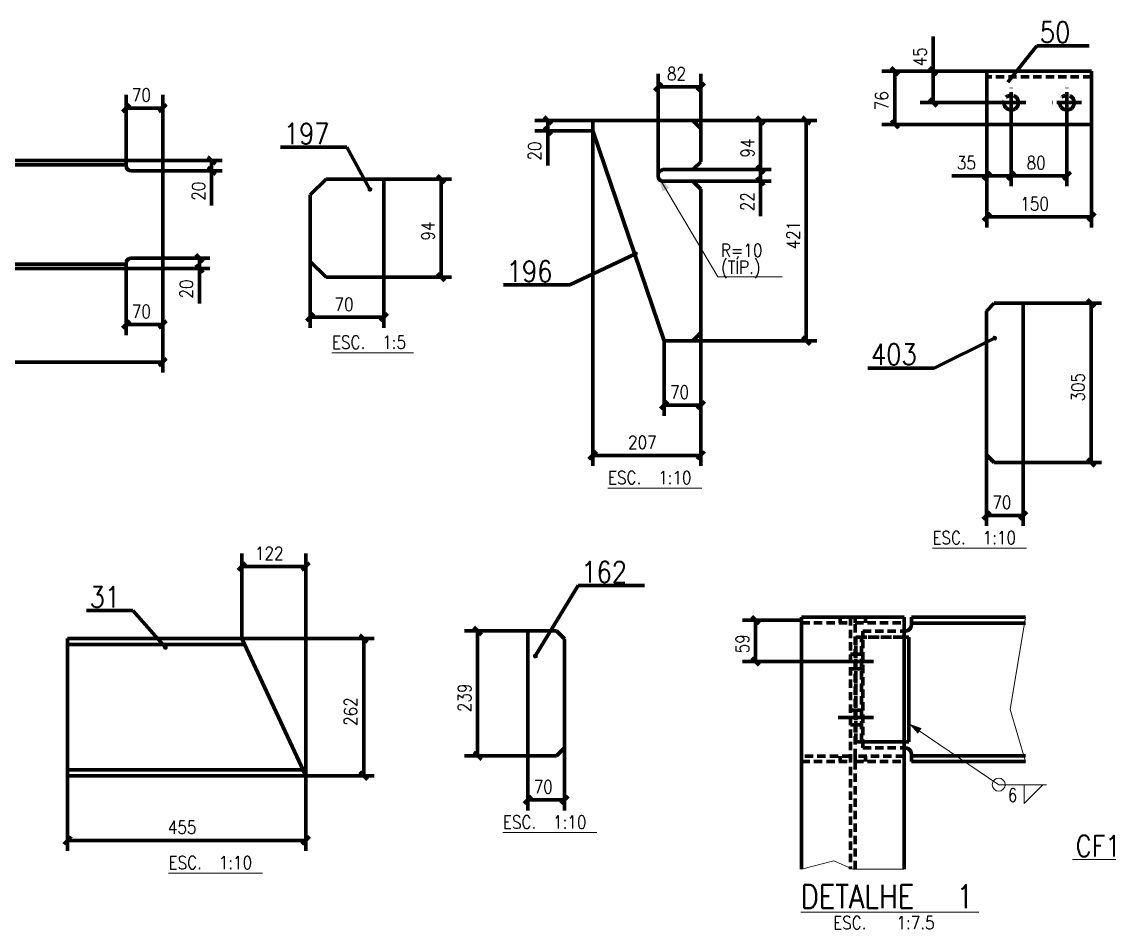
# Model space of a CAD drawing. Header units: millimetres. Extents: x 0 to 16820, y 0 to 11880.
# Drawn here: x 4192 to 8350, y 3588 to 7058 of the extents above; entities that cross this region are included whole.
import ezdxf

# ---------------------------------------------------------------- set-up
doc = ezdxf.new("R2010")
doc.units = ezdxf.units.MM
for name, pattern in [('CENTER2', [7.14375, 4.7625, -0.79375, 0.79375, -0.79375]), ('DASHED2', [2.38125, 1.5875, -0.79375]), ('XKITLINE00', [0])]:
    doc.linetypes.add(name, pattern=pattern)
for name, color, linetype, lineweight in [('COTA', 7, 'Continuous', 0), ('CT3', 4, 'Continuous', 0), ('FUROS', 7, 'Continuous', 0), ('Graphic object', 3, 'Continuous', 0), ('ITEM-1', 7, 'Continuous', 0), ('LC1', 7, 'Continuous', 0), ('Other object type', 7, 'Continuous', 0), ('Part mark', 6, 'Continuous', 0), ('Text', 7, 'Continuous', 0), ('TR2', 7, 'Continuous', 0), ('Weld', 1, 'Continuous', 0)]:
    doc.layers.add(name, color=color, linetype=linetype, lineweight=lineweight)
doc.styles.add('ROMANS', font='romans__.ttf')

# ---------------------------------------------------------------- blocks, each defined once
blk = doc.blocks.new('*A288')
at = {"layer": 'CT3', "color": 4, "linetype": 'Continuous', "lineweight": 100}
for p, q in [((358.66, 239.04), (378.26, 239.04)), ((358.66, 190.9), (358.66, 239.04)), ((378.26, 190.9), (378.26, 239.04))]:
    blk.add_line(p, q, dxfattribs=at)
at = {"layer": 'TR2', "linetype": 'DASHED2', "lineweight": 100}
for p, q in [((368.02, 239.04), (368.02, 190.9)), ((368.9, 190.9), (368.9, 239.04))]:
    blk.add_line(p, q, dxfattribs=at)
blk = doc.blocks.new('*A289')
at = {"layer": 'CT3', "color": 4, "linetype": 'Continuous', "lineweight": 100}
for p, q in [((379.7, 237.7), (379.59, 237.19)), ((379.7, 237.7), (379.7, 239.04)), ((379.7, 239.04), (401.46, 239.04)), ((379.7, 237.92), (401.46, 237.92)), ((378.26, 236.37), (378.36, 236.37)), ((378.87, 236.47), (378.36, 236.37)), ((378.26, 214.1), (378.36, 214.1)), ((378.36, 214.1), (378.87, 214)), ((379.59, 213.28), (379.7, 212.77)), ((379.7, 212.56), (379.7, 212.77)), ((379.7, 211.44), (379.7, 212.56)), ((401.46, 212.56), (379.7, 212.56)), ((379.7, 211.44), (401.46, 211.44))]:
    blk.add_line(p, q, dxfattribs=at)
for centre, start, end in [((378.36, 237.7), 292.5, 337.5), ((378.36, 212.77), 22.5, 67.5)]:
    blk.add_arc(centre, 1.33, start, end, dxfattribs=at)
at = {"layer": 'TR2', "linetype": 'DASHED2', "lineweight": 100}
for p, q in [((379.59, 237.19), (379.7, 237.7)), ((370.36, 214.1), (370.36, 236.37)), ((370.36, 236.37), (378.26, 236.37)), ((378.36, 236.37), (378.87, 236.47)), ((370.36, 214.1), (378.26, 214.1)), ((378.87, 214), (378.36, 214.1)), ((379.7, 212.77), (379.59, 213.28))]:
    blk.add_line(p, q, dxfattribs=at)
for centre, start, end in [((378.36, 237.7), 292.5, 337.5), ((378.36, 212.77), 22.5, 67.5)]:
    blk.add_arc(centre, 1.33, start, end, dxfattribs=at)
blk = doc.blocks.new('*A290')
at = {"layer": 'LC1', "color": 7, "linetype": 'CENTER2', "lineweight": 100}
for p, q in [((368.02, 231.97), (368.9, 231.97)), ((369.03, 231.97), (370.1, 231.97)), ((365.67, 230.57), (372.44, 230.57)), ((368.02, 229.17), (368.9, 229.17)), ((369.03, 229.17), (370.1, 229.17)), ((368.02, 221.3), (368.9, 221.3)), ((369.03, 221.3), (370.1, 221.3)), ((365.67, 219.9), (372.44, 219.9)), ((368.02, 218.5), (368.9, 218.5)), ((369.03, 218.5), (370.1, 218.5))]:
    blk.add_line(p, q, dxfattribs=at)
blk = doc.blocks.new('*A291')
at = {"layer": 'LC1', "color": 7, "linetype": 'CENTER2', "lineweight": 100}
for p, q in [((368.9, 231.97), (368.02, 231.97)), ((370.1, 231.97), (369.03, 231.97)), ((372.44, 230.57), (365.67, 230.57)), ((368.9, 229.17), (368.02, 229.17)), ((370.1, 229.17), (369.03, 229.17)), ((368.9, 221.3), (368.02, 221.3)), ((370.1, 221.3), (369.03, 221.3)), ((372.44, 219.9), (365.67, 219.9)), ((368.9, 218.5), (368.02, 218.5)), ((370.1, 218.5), (369.03, 218.5))]:
    blk.add_line(p, q, dxfattribs=at)
blk = doc.blocks.new('*A292')
at = {"layer": 'TR2', "linetype": 'DASHED2', "lineweight": 100}
for p, q in [((369.03, 215.24), (369.03, 235.24)), ((369.03, 235.24), (379.19, 235.24)), ((370.1, 215.24), (370.1, 235.24)), ((379.19, 235.24), (379.19, 215.24)), ((379.19, 215.24), (369.03, 215.24))]:
    blk.add_line(p, q, dxfattribs=at)
blk = doc.blocks.new('*A293')
at = {"layer": 'CT3', "color": 4, "linetype": 'Continuous', "lineweight": 100}
for p, q in [((379.19, 235.24), (378.26, 235.24)), ((379.19, 215.24), (379.19, 235.24)), ((378.26, 215.24), (379.19, 215.24))]:
    blk.add_line(p, q, dxfattribs=at)
at = {"layer": 'TR2', "linetype": 'DASHED2', "lineweight": 100}
for p, q in [((378.26, 235.24), (369.03, 235.24)), ((369.03, 235.24), (369.03, 215.24)), ((370.1, 215.24), (370.1, 235.24)), ((369.03, 215.24), (378.26, 215.24))]:
    blk.add_line(p, q, dxfattribs=at)
blk = doc.blocks.new('*A294')
at = {"layer": 'TR2', "linetype": 'DASHED2', "lineweight": 100}
for p, q in [((378.26, 239.04), (368.9, 239.04)), ((368.9, 239.04), (368.9, 237.97)), ((368.9, 237.97), (378.26, 237.97)), ((370.9, 237.97), (370.9, 239.04)), ((378.26, 237.97), (378.26, 239.04))]:
    blk.add_line(p, q, dxfattribs=at)
blk = doc.blocks.new('*A295')
at = {"layer": 'TR2', "linetype": 'DASHED2', "lineweight": 100}
for p, q in [((368.02, 212.5), (358.66, 212.5)), ((358.66, 212.5), (358.66, 211.44)), ((366.02, 211.44), (366.02, 212.5)), ((368.02, 211.44), (368.02, 212.5)), ((358.66, 211.44), (368.02, 211.44))]:
    blk.add_line(p, q, dxfattribs=at)
blk = doc.blocks.new('*A296')
at = {"layer": 'TR2', "linetype": 'DASHED2', "lineweight": 100}
for p, q in [((378.26, 212.5), (368.9, 212.5)), ((368.9, 212.5), (368.9, 211.44)), ((370.9, 211.44), (370.9, 212.5)), ((378.26, 211.44), (378.26, 212.5)), ((368.9, 211.44), (378.26, 211.44))]:
    blk.add_line(p, q, dxfattribs=at)
blk = doc.blocks.new('*A297')
at = {"layer": 'TR2', "linetype": 'DASHED2', "lineweight": 100}
for p, q in [((368.02, 239.04), (358.66, 239.04)), ((358.66, 239.04), (358.66, 237.97)), ((358.66, 237.97), (368.02, 237.97)), ((366.02, 237.97), (366.02, 239.04)), ((368.02, 237.97), (368.02, 239.04))]:
    blk.add_line(p, q, dxfattribs=at)
blk = doc.blocks.new('*A475')
at = {"layer": 'CT3', "color": 4, "linetype": 'Continuous', "lineweight": 100}
for p, q in [((218.35, 234.96), (251.67, 234.96)), ((218.35, 234.96), (218.35, 208.76)), ((251.67, 234.96), (263.89, 208.76)), ((218.35, 233.84), (252.19, 233.84)), ((218.35, 209.88), (263.36, 209.88)), ((263.89, 208.76), (218.35, 208.76))]:
    blk.add_line(p, q, dxfattribs=at)
blk = doc.blocks.new('*A476')
at = {"layer": 'CT3', "color": 4, "linetype": 'Continuous', "lineweight": 100}
for p, q in [((395.51, 299.09), (394.01, 297.59)), ((394.01, 297.59), (394.01, 270.12)), ((401.03, 299.09), (395.51, 299.09)), ((401.03, 299.09), (401.03, 268.62)), ((394.01, 270.12), (395.51, 268.62)), ((395.51, 268.62), (401.03, 268.62))]:
    blk.add_line(p, q, dxfattribs=at)
blk = doc.blocks.new('*A477')
at = {"layer": 'CT3', "color": 4, "linetype": 'Continuous', "lineweight": 100}
for p, q in [((414.07, 343.43), (394.07, 343.43)), ((394.07, 343.43), (394.07, 333.27)), ((414.07, 343.43), (414.07, 333.27)), ((414.07, 333.27), (394.07, 333.27))]:
    blk.add_line(p, q, dxfattribs=at)
at = {"layer": 'TR2', "linetype": 'DASHED2', "lineweight": 100}
blk.add_line((414.07, 342.36), (394.07, 342.36), dxfattribs=at)
blk = doc.blocks.new('*A478')
at = {"layer": 'FUROS', "color": 3, "linetype": 'CENTER2', "lineweight": 100}
for centre in [(398.74, 337.43), (409.4, 337.43)]:
    blk.add_circle(centre, 1.4, dxfattribs=at)
at = {"layer": 'LC1', "color": 7, "linetype": 'CENTER2', "lineweight": 100}
for p, q in [((398.74, 334.63), (398.74, 340.23)), ((409.4, 334.63), (409.4, 340.23)), ((401.54, 337.43), (395.94, 337.43)), ((412.2, 337.43), (406.6, 337.43))]:
    blk.add_line(p, q, dxfattribs=at)
blk = doc.blocks.new('*A479')
at = {"layer": 'CT3', "color": 4, "linetype": 'Continuous', "lineweight": 100}
for p, q in [((337.92, 334), (318.75, 334)), ((318.75, 334), (318.75, 332.05)), ((339.42, 332.5), (337.92, 334)), ((332.4, 291.91), (318.75, 332.05)), ((339.42, 332.5), (339.42, 326.12)), ((331.87, 324.54), (332.25, 324.61)), ((337.92, 324.61), (332.25, 324.61)), ((339.42, 326.12), (337.92, 324.61)), ((331.25, 323.61), (331.33, 324)), ((331.25, 323.61), (331.25, 323.38)), ((331.33, 323), (331.25, 323.38)), ((332.25, 322.38), (331.87, 322.46)), ((337.88, 322.38), (332.25, 322.38)), ((339.42, 320.88), (337.88, 322.38)), ((339.42, 293.41), (339.42, 320.88)), ((339.42, 293.41), (337.92, 291.91)), ((337.92, 291.91), (332.4, 291.91))]:
    blk.add_line(p, q, dxfattribs=at)
for centre, start, end in [((332.25, 323.61), 112.5, 157.5), ((332.25, 323.38), 202.5, 247.5)]:
    blk.add_arc(centre, 1, start, end, dxfattribs=at)
at = {"layer": 'TR2', "linetype": 'DASHED2', "lineweight": 100}
for p, q in [((332.25, 324.61), (331.87, 324.54)), ((331.33, 324), (331.25, 323.61)), ((331.25, 323.38), (331.33, 323)), ((331.87, 322.46), (332.25, 322.38))]:
    blk.add_line(p, q, dxfattribs=at)
for centre, start, end in [((332.25, 323.61), 112.5, 157.5), ((332.25, 323.38), 202.5, 247.5)]:
    blk.add_arc(centre, 1, start, end, dxfattribs=at)
blk = doc.blocks.new('*A480')
at = {"layer": 'CT3', "color": 4, "linetype": 'Continuous', "lineweight": 100}
for p, q in [((267.78, 322.82), (264.78, 319.82)), ((278.82, 322.82), (267.78, 322.82)), ((278.82, 322.82), (278.82, 304.05)), ((264.78, 319.82), (264.78, 307.05)), ((264.78, 307.05), (267.78, 304.05)), ((267.78, 304.05), (278.82, 304.05))]:
    blk.add_line(p, q, dxfattribs=at)
blk = doc.blocks.new('*A481')
at = {"layer": 'CT3', "color": 4, "linetype": 'Continuous', "lineweight": 100}
for p, q in [((169.53, 325.39), (169.53, 326.39)), ((199.46, 326.39), (169.53, 326.39)), ((229.56, 326.39), (199.56, 326.39)), ((229.56, 325.39), (229.56, 326.39)), ((162.53, 324.39), (168.53, 324.39)), ((162.53, 307.69), (162.53, 324.39)), ((168.92, 324.46), (168.53, 324.39)), ((169.53, 325.39), (169.46, 325)), ((199.46, 325.55), (169.53, 325.55)), ((229.56, 325.55), (199.56, 325.55)), ((229.63, 325), (229.56, 325.39)), ((230.56, 324.39), (230.17, 324.46)), ((236.56, 324.39), (230.56, 324.39)), ((236.56, 307.69), (236.56, 324.39)), ((162.53, 307.69), (168.53, 307.69)), ((168.53, 307.69), (168.92, 307.61)), ((230.17, 307.61), (230.56, 307.69)), ((236.56, 307.69), (230.56, 307.69)), ((169.46, 307.07), (169.53, 306.69)), ((169.53, 305.69), (169.53, 306.69)), ((199.46, 306.53), (169.53, 306.53)), ((199.46, 305.69), (169.53, 305.69)), ((229.56, 306.53), (199.56, 306.53)), ((229.56, 305.69), (199.56, 305.69)), ((229.56, 306.69), (229.63, 307.07)), ((229.56, 305.69), (229.56, 306.69))]:
    blk.add_line(p, q, dxfattribs=at)
for centre, start, end in [((168.53, 325.39), 292.5, 337.5), ((230.56, 325.39), 202.5, 247.5), ((168.53, 306.69), 22.5, 67.5), ((230.56, 306.69), 112.5, 157.5)]:
    blk.add_arc(centre, 1, start, end, dxfattribs=at)
at = {"layer": 'TR2', "linetype": 'DASHED2', "lineweight": 100}
for p, q in [((168.53, 324.39), (168.92, 324.46)), ((169.46, 325), (169.53, 325.39)), ((229.56, 325.39), (229.63, 325)), ((230.17, 324.46), (230.56, 324.39)), ((168.92, 307.61), (168.53, 307.69)), ((230.56, 307.69), (230.17, 307.61)), ((169.53, 306.69), (169.46, 307.07)), ((229.63, 307.07), (229.56, 306.69))]:
    blk.add_line(p, q, dxfattribs=at)
for centre, start, end in [((168.53, 325.39), 292.5, 337.5), ((230.56, 325.39), 202.5, 247.5), ((168.53, 306.69), 22.5, 67.5), ((230.56, 306.69), 112.5, 157.5)]:
    blk.add_arc(centre, 1, start, end, dxfattribs=at)
blk = doc.blocks.new('*A484')
at = {"layer": 'CT3', "color": 4, "linetype": 'Continuous', "lineweight": 100}
for p, q in [((311.86, 236.42), (306.34, 236.42)), ((306.34, 236.42), (306.34, 212.56)), ((313.36, 234.92), (311.86, 236.42)), ((313.36, 214.06), (313.36, 234.92)), ((306.34, 212.56), (311.86, 212.56)), ((311.86, 212.56), (313.36, 214.06))]:
    blk.add_line(p, q, dxfattribs=at)
blk = doc.blocks.new('*A552')
at = {"layer": 'Graphic object', "color": 2, "linetype": 'XKITLINE00', "lineweight": 0}
for p, q in [((358.66, 190.9), (364.87, 192.49)), ((364.87, 192.49), (368.45, 190.9)), ((368.45, 190.9), (378.25, 190.9))]:
    blk.add_line(p, q, dxfattribs=at)
blk = doc.blocks.new('*A553')
at = {"layer": 'Graphic object', "color": 2, "linetype": 'XKITLINE00', "lineweight": 0}
for p, q in [((398.53, 221.41), (401.46, 239.03)), ((401.46, 211.44), (398.53, 221.41))]:
    blk.add_line(p, q, dxfattribs=at)
blk = doc.blocks.new('*A722')
at = {"layer": 'COTA', "color": 7, "linetype": 'Continuous', "lineweight": 100}
for p, q in [((349.17, 239.21), (350.58, 237.8)), ((358.66, 238.5), (347.37, 238.5)), ((349.87, 230.57), (349.87, 238.5)), ((349.17, 231.28), (350.58, 229.86)), ((365.67, 230.57), (347.37, 230.57))]:
    blk.add_line(p, q, dxfattribs=at)
at = {"layer": 'COTA', "color": 3}
for p in [(349.87, 238.5), (349.87, 230.57)]:
    blk.add_point(p, dxfattribs=at)
at = {"layer": 'COTA', "color": 3, "style": 'ROMANS', "width": 0.85}
blk.add_text('59', height=2.5, rotation=90.0002, dxfattribs=at).set_placement((348.62, 232.15))
blk = doc.blocks.new('*A723')
at = {"layer": 'Weld'}
blk.add_hatch(color=7, dxfattribs=at).paths.add_polyline_path([(379.19, 218.7), (381.61, 217.82), (380.9, 216.78)], flags=17)
at = {"layer": 'Weld', "color": 7, "linetype": 'XKITLINE00', "lineweight": 0}
for p, q in [((379.19, 218.7), (396.35, 207.04)), ((396.35, 207.04), (405.49, 207.04))]:
    blk.add_line(p, q, dxfattribs=at)
at = {"layer": 'Weld', "color": 3, "linetype": 'XKITLINE00', "lineweight": 0}
for p, q in [((401.2, 207.04), (404.78, 207.04)), ((404.78, 207.04), (401.2, 203.47)), ((401.2, 203.47), (401.2, 207.04))]:
    blk.add_line(p, q, dxfattribs=at)
for start, end in [(90, 270), (270, 90)]:
    blk.add_arc((396.35, 207.04), 1.25, start, end, dxfattribs=at)
at = {"layer": 'Weld', "color": 3, "style": 'ROMANS', "width": 0.85}
blk.add_text('6', height=2.5, dxfattribs=at).set_placement((398.1, 203.79))
blk = doc.blocks.new('*A724')
at = {"layer": 'Other object type', "color": 1, "linetype": 'XKITLINE00', "lineweight": 0}
blk.add_line((358.54, 182.65), (392.57, 182.65), dxfattribs=at)
at = {"layer": 'Other object type', "color": 1, "style": 'ROMANS', "width": 0.85}
for s, p in [('DETALHE', (358.54, 183.4)), ('1', (388.28, 183.4))]:
    blk.add_text(s, height=4.5, dxfattribs=at).set_placement(p)
at = {"layer": 'Other object type', "color": 3, "style": 'ROMANS', "width": 0.85}
for s, p in [('ESC. ', (364.71, 179.4)), ('1:7.5', (376.81, 179.4))]:
    blk.add_text(s, height=2.5, dxfattribs=at).set_placement(p)
blk = doc.blocks.new('*A767')
at = {"layer": 'COTA', "color": 7, "linetype": 'Continuous', "lineweight": 100}
for p, q in [((251.67, 234.96), (276.98, 234.96)), ((274.27, 235.67), (275.69, 234.26)), ((274.98, 208.76), (274.98, 234.96)), ((263.89, 208.76), (276.98, 208.76)), ((274.27, 209.47), (275.69, 208.06))]:
    blk.add_line(p, q, dxfattribs=at)
at = {"layer": 'COTA', "color": 3}
for p in [(274.98, 234.96), (274.98, 208.76)]:
    blk.add_point(p, dxfattribs=at)
at = {"layer": 'COTA', "color": 3, "style": 'ROMANS', "width": 0.85}
blk.add_text('262', height=2.5, rotation=90.0002, dxfattribs=at).set_placement((273.73, 218.28))
blk = doc.blocks.new('*A768')
at = {"layer": 'COTA', "color": 7, "linetype": 'Continuous', "lineweight": 100}
for p, q in [((252.38, 249.47), (250.96, 248.06)), ((251.67, 234.96), (251.67, 251.26)), ((264.59, 249.47), (263.18, 248.06)), ((263.89, 208.76), (263.89, 251.26)), ((251.67, 248.76), (263.89, 248.76))]:
    blk.add_line(p, q, dxfattribs=at)
at = {"layer": 'COTA', "color": 3}
for p in [(251.67, 248.76), (263.89, 248.76)]:
    blk.add_point(p, dxfattribs=at)
at = {"layer": 'COTA', "color": 3, "style": 'ROMANS', "width": 0.85}
blk.add_text('122', height=2.5, dxfattribs=at).set_placement((254.2, 250.01))
blk = doc.blocks.new('*A769')
at = {"layer": 'COTA', "color": 7, "linetype": 'Continuous', "lineweight": 100}
for p, q in [((218.35, 208.76), (218.35, 194.39)), ((263.89, 208.76), (263.89, 194.39)), ((219.06, 197.1), (217.65, 195.69)), ((218.35, 196.39), (263.89, 196.39)), ((264.59, 197.1), (263.18, 195.69))]:
    blk.add_line(p, q, dxfattribs=at)
at = {"layer": 'COTA', "color": 3}
for p in [(218.35, 196.39), (263.89, 196.39)]:
    blk.add_point(p, dxfattribs=at)
at = {"layer": 'COTA', "color": 3, "style": 'ROMANS', "width": 0.85}
blk.add_text('455', height=2.5, dxfattribs=at).set_placement((237.54, 197.64))
blk = doc.blocks.new('*A770')
at = {"layer": 'Part mark'}
blk.add_hatch(color=7, dxfattribs=at).paths.add_polyline_path([(237.46, 233.59), (237.46, 233.56), (237.47, 233.53), (237.48, 233.5), (237.48, 233.48), (237.49, 233.45), (237.49, 233.42), (237.5, 233.4), (237.5, 233.37), (237.5, 233.34), (237.5, 233.32), (237.51, 233.29), (237.51, 233.27), (237.51, 233.25), (237.5, 233.23), (237.5, 233.2), (237.5, 233.18), (237.5, 233.16), (237.49, 233.14), (237.49, 233.12), (237.48, 233.1), (237.48, 233.08), (237.47, 233.07), (237.46, 233.05), (237.46, 233.03), (237.45, 233.02), (237.44, 233), (237.43, 232.99), (237.42, 232.97), (237.41, 232.96), (237.4, 232.95), (237.38, 232.94), (237.37, 232.92), (237.36, 232.91), (237.34, 232.9), (237.33, 232.9), (237.31, 232.89), (237.3, 232.88), (237.28, 232.87), (237.26, 232.87), (237.24, 232.86), (237.23, 232.86), (237.21, 232.86), (237.19, 232.85), (237.17, 232.85), (237.15, 232.85), (237.13, 232.85), (237.1, 232.85), (237.08, 232.85), (237.06, 232.85), (237.04, 232.85), (237.01, 232.86), (236.99, 232.86), (236.96, 232.87), (236.94, 232.87), (236.91, 232.88), (236.89, 232.88), (236.86, 232.89), (236.84, 232.9), (236.81, 232.91), (236.78, 232.92), (236.75, 232.93), (236.73, 232.94), (236.7, 232.95), (236.69, 232.98), (236.68, 233.01), (236.67, 233.04), (236.67, 233.07), (236.66, 233.1), (236.66, 233.12), (236.65, 233.15), (236.65, 233.18), (236.65, 233.2), (236.64, 233.23), (236.64, 233.25), (236.64, 233.28), (236.64, 233.3), (236.64, 233.32), (236.64, 233.35), (236.64, 233.37), (236.64, 233.39), (236.65, 233.41), (236.65, 233.43), (236.66, 233.45), (236.66, 233.47), (236.67, 233.49), (236.67, 233.51), (236.68, 233.52), (236.69, 233.54), (236.7, 233.56), (236.71, 233.57), (236.72, 233.59), (236.73, 233.6), (236.74, 233.61), (236.75, 233.63), (236.76, 233.64), (236.77, 233.65), (236.79, 233.66), (236.8, 233.67), (236.82, 233.68), (236.83, 233.68), (236.85, 233.69), (236.87, 233.7), (236.88, 233.7), (236.9, 233.71), (236.92, 233.71), (236.94, 233.72), (236.96, 233.72), (236.98, 233.72), (237, 233.72), (237.02, 233.72), (237.04, 233.72), (237.06, 233.72), (237.09, 233.72), (237.11, 233.72), (237.13, 233.71), (237.16, 233.71), (237.18, 233.71), (237.21, 233.7), (237.23, 233.69), (237.26, 233.69), (237.28, 233.68), (237.31, 233.67), (237.34, 233.66), (237.36, 233.65), (237.39, 233.64), (237.42, 233.63), (237.45, 233.62)], flags=17)
at = {"layer": 'ITEM-1', "color": 7, "linetype": 'Continuous', "lineweight": 100}
for p in [(222, 240.32), (237.07, 233.29)]:
    blk.add_line(p, (230.84, 240.32), dxfattribs=at)
at = {"layer": 'Part mark', "color": 1, "style": 'ROMANS', "width": 0.85}
blk.add_text('31', height=4, dxfattribs=at).set_placement((222.6, 240.92))
blk = doc.blocks.new('*A771')
at = {"layer": 'Other object type', "color": 7, "linetype": 'XKITLINE00', "lineweight": 0}
blk.add_line((237.68, 190.14), (255.65, 190.14), dxfattribs=at)
at = {"layer": 'Other object type', "color": 3, "style": 'ROMANS', "width": 0.85}
for s, p in [('ESC.', (237.68, 190.89)), ('1:10', (247.28, 190.89))]:
    blk.add_text(s, height=2.5, dxfattribs=at).set_placement(p)
blk = doc.blocks.new('*A772')
at = {"layer": 'COTA', "color": 7, "linetype": 'Continuous', "lineweight": 100}
for p, q in [((413.31, 299.8), (414.72, 298.38)), ((401.03, 299.09), (416.01, 299.09)), ((414.01, 268.62), (414.01, 299.09)), ((401.03, 268.62), (416.01, 268.62)), ((413.31, 269.33), (414.72, 267.92))]:
    blk.add_line(p, q, dxfattribs=at)
at = {"layer": 'COTA', "color": 3}
for p in [(414.01, 299.09), (414.01, 268.62)]:
    blk.add_point(p, dxfattribs=at)
at = {"layer": 'COTA', "color": 3, "style": 'ROMANS', "width": 0.85}
blk.add_text('305', height=2.5, rotation=90.0002, dxfattribs=at).set_placement((412.76, 280.28))
blk = doc.blocks.new('*A773')
at = {"layer": 'COTA', "color": 7, "linetype": 'Continuous', "lineweight": 100}
for p, q in [((394.01, 270.12), (394.01, 256.5)), ((401.03, 268.62), (401.03, 256.5)), ((394.72, 259.21), (393.31, 257.79)), ((394.01, 258.5), (401.03, 258.5)), ((401.74, 259.21), (400.33, 257.79))]:
    blk.add_line(p, q, dxfattribs=at)
at = {"layer": 'COTA', "color": 3}
for p in [(394.01, 258.5), (401.03, 258.5)]:
    blk.add_point(p, dxfattribs=at)
at = {"layer": 'COTA', "color": 3, "style": 'ROMANS', "width": 0.85}
blk.add_text('70', height=2.5, dxfattribs=at).set_placement((395.14, 259.75))
blk = doc.blocks.new('*A774')
at = {"layer": 'Part mark'}
blk.add_hatch(color=7, dxfattribs=at).paths.add_polyline_path([(395.39, 292.85), (395.42, 292.85), (395.45, 292.85), (395.48, 292.85), (395.5, 292.84), (395.53, 292.84), (395.56, 292.84), (395.58, 292.84), (395.61, 292.83), (395.64, 292.83), (395.66, 292.82), (395.68, 292.82), (395.71, 292.81), (395.73, 292.8), (395.75, 292.8), (395.77, 292.79), (395.79, 292.78), (395.81, 292.77), (395.83, 292.77), (395.85, 292.76), (395.86, 292.75), (395.88, 292.74), (395.9, 292.72), (395.91, 292.71), (395.92, 292.7), (395.94, 292.69), (395.95, 292.68), (395.96, 292.66), (395.97, 292.65), (395.98, 292.63), (395.99, 292.62), (396, 292.6), (396, 292.59), (396.01, 292.57), (396.02, 292.56), (396.02, 292.54), (396.02, 292.52), (396.03, 292.51), (396.03, 292.49), (396.03, 292.47), (396.03, 292.45), (396.03, 292.43), (396.03, 292.41), (396.03, 292.39), (396.02, 292.37), (396.02, 292.35), (396.01, 292.33), (396.01, 292.31), (396, 292.29), (395.99, 292.27), (395.98, 292.25), (395.97, 292.23), (395.96, 292.2), (395.95, 292.18), (395.94, 292.16), (395.93, 292.14), (395.92, 292.11), (395.9, 292.09), (395.89, 292.07), (395.87, 292.04), (395.85, 292.02), (395.84, 292), (395.82, 291.97), (395.8, 291.95), (395.77, 291.95), (395.74, 291.95), (395.71, 291.95), (395.68, 291.95), (395.65, 291.95), (395.62, 291.95), (395.6, 291.96), (395.57, 291.96), (395.54, 291.96), (395.52, 291.97), (395.49, 291.97), (395.47, 291.98), (395.45, 291.98), (395.43, 291.99), (395.4, 292), (395.38, 292), (395.36, 292.01), (395.34, 292.02), (395.32, 292.03), (395.31, 292.04), (395.29, 292.05), (395.27, 292.06), (395.26, 292.07), (395.24, 292.08), (395.23, 292.09), (395.22, 292.11), (395.2, 292.12), (395.19, 292.13), (395.18, 292.15), (395.17, 292.16), (395.16, 292.18), (395.16, 292.19), (395.15, 292.21), (395.14, 292.22), (395.14, 292.24), (395.13, 292.25), (395.13, 292.27), (395.13, 292.29), (395.12, 292.31), (395.12, 292.33), (395.12, 292.34), (395.12, 292.36), (395.13, 292.38), (395.13, 292.4), (395.13, 292.42), (395.14, 292.44), (395.14, 292.46), (395.15, 292.48), (395.15, 292.5), (395.16, 292.53), (395.17, 292.55), (395.18, 292.57), (395.19, 292.59), (395.2, 292.61), (395.21, 292.64), (395.23, 292.66), (395.24, 292.68), (395.25, 292.7), (395.27, 292.73), (395.28, 292.75), (395.3, 292.77), (395.32, 292.8), (395.34, 292.82), (395.36, 292.85)], flags=17)
at = {"layer": 'ITEM-1', "color": 7, "linetype": 'Continuous', "lineweight": 100}
for p in [(395.58, 292.4), (371.34, 286.69)]:
    blk.add_line(p, (383.99, 286.69), dxfattribs=at)
at = {"layer": 'Part mark', "color": 1, "style": 'ROMANS', "width": 0.85}
blk.add_text('403', height=4, dxfattribs=at).set_placement((371.94, 287.29))
blk = doc.blocks.new('*A775')
at = {"layer": 'Other object type', "color": 7, "linetype": 'XKITLINE00', "lineweight": 0}
blk.add_line((383.69, 252.25), (401.66, 252.25), dxfattribs=at)
at = {"layer": 'Other object type', "color": 3, "style": 'ROMANS', "width": 0.85}
for s, p in [('ESC.', (383.69, 253)), ('1:10', (393.28, 253))]:
    blk.add_text(s, height=2.5, dxfattribs=at).set_placement(p)
blk = doc.blocks.new('*A776')
at = {"layer": 'COTA', "color": 7, "linetype": 'Continuous', "lineweight": 100}
for p, q in [((398.74, 337.43), (398.74, 321.43)), ((394.07, 333.27), (394.07, 321.43)), ((394.07, 323.43), (387.42, 323.43)), ((394.07, 323.43), (387.42, 323.43)), ((394.78, 324.13), (393.36, 322.72)), ((394.07, 323.43), (398.74, 323.43)), ((399.44, 324.13), (398.03, 322.72))]:
    blk.add_line(p, q, dxfattribs=at)
at = {"layer": 'COTA', "color": 3}
for p in [(394.07, 323.43), (398.74, 323.43)]:
    blk.add_point(p, dxfattribs=at)
at = {"layer": 'COTA', "color": 3, "style": 'ROMANS', "width": 0.85}
blk.add_text('35', height=2.5, dxfattribs=at).set_placement((388.36, 324.68))
blk = doc.blocks.new('*A777')
at = {"layer": 'COTA', "color": 7, "linetype": 'Continuous', "lineweight": 100}
for p, q in [((398.74, 337.43), (398.74, 321.43)), ((409.4, 337.43), (409.4, 321.43)), ((399.44, 324.13), (398.03, 322.72)), ((398.74, 323.43), (409.4, 323.43)), ((410.11, 324.13), (408.7, 322.72))]:
    blk.add_line(p, q, dxfattribs=at)
at = {"layer": 'COTA', "color": 3}
for p in [(398.74, 323.43), (409.4, 323.43)]:
    blk.add_point(p, dxfattribs=at)
at = {"layer": 'COTA', "color": 3, "style": 'ROMANS', "width": 0.85}
blk.add_text('80', height=2.5, dxfattribs=at).set_placement((401.68, 324.68))
blk = doc.blocks.new('*A778')
at = {"layer": 'COTA', "color": 7, "linetype": 'Continuous', "lineweight": 100}
for p, q in [((394.07, 333.27), (394.07, 313.58)), ((414.07, 333.27), (414.07, 313.58)), ((394.78, 316.28), (393.36, 314.87)), ((414.78, 316.28), (413.36, 314.87)), ((394.07, 315.58), (414.07, 315.58))]:
    blk.add_line(p, q, dxfattribs=at)
at = {"layer": 'COTA', "color": 3}
for p in [(394.07, 315.58), (414.07, 315.58)]:
    blk.add_point(p, dxfattribs=at)
at = {"layer": 'COTA', "color": 3, "style": 'ROMANS', "width": 0.85}
blk.add_text('150', height=2.5, dxfattribs=at).set_placement((400.49, 316.83))
blk = doc.blocks.new('*A779')
at = {"layer": 'COTA', "color": 7, "linetype": 'Continuous', "lineweight": 100}
for p, q in [((383.81, 343.43), (383.81, 350.08)), ((383.81, 343.43), (383.81, 350.08)), ((394.07, 343.43), (381.31, 343.43)), ((383.1, 344.14), (384.52, 342.72)), ((383.81, 337.43), (383.81, 343.43)), ((398.74, 337.43), (381.31, 337.43)), ((383.1, 338.14), (384.52, 336.72))]:
    blk.add_line(p, q, dxfattribs=at)
at = {"layer": 'COTA', "color": 3}
for p in [(383.81, 343.43), (383.81, 337.43)]:
    blk.add_point(p, dxfattribs=at)
at = {"layer": 'COTA', "color": 3, "style": 'ROMANS', "width": 0.85}
blk.add_text('45', height=2.5, rotation=90.0002, dxfattribs=at).set_placement((382.56, 344.37))
blk = doc.blocks.new('*A780')
at = {"layer": 'COTA', "color": 7, "linetype": 'Continuous', "lineweight": 100}
for p, q in [((394.07, 343.43), (373.99, 343.43)), ((375.78, 344.14), (377.2, 342.72)), ((376.49, 333.27), (376.49, 343.43)), ((394.07, 333.27), (373.99, 333.27)), ((375.78, 333.98), (377.2, 332.56))]:
    blk.add_line(p, q, dxfattribs=at)
at = {"layer": 'COTA', "color": 3}
for p in [(376.49, 343.43), (376.49, 333.27)]:
    blk.add_point(p, dxfattribs=at)
at = {"layer": 'COTA', "color": 3, "style": 'ROMANS', "width": 0.85}
blk.add_text('76', height=2.5, rotation=90.0002, dxfattribs=at).set_placement((375.24, 335.97))
blk = doc.blocks.new('*A781')
at = {"layer": 'ITEM-1', "color": 7, "linetype": 'Continuous', "lineweight": 100}
for p, q in [((398.11, 341.36), (403.61, 348.29)), ((403.61, 348.29), (413.64, 348.29))]:
    blk.add_line(p, q, dxfattribs=at)
at = {"layer": 'Part mark', "color": 1, "style": 'ROMANS', "width": 0.85}
blk.add_text('50', height=4, dxfattribs=at).set_placement((404.21, 348.89))
blk = doc.blocks.new('*A782')
at = {"layer": 'COTA', "color": 7, "linetype": 'Continuous', "lineweight": 100}
for p, q in [((318.75, 332.05), (318.75, 267.99)), ((339.42, 293.41), (339.42, 267.99)), ((319.46, 270.7), (318.04, 269.28)), ((340.13, 270.7), (338.71, 269.28)), ((318.75, 269.99), (339.42, 269.99))]:
    blk.add_line(p, q, dxfattribs=at)
at = {"layer": 'COTA', "color": 3}
for p in [(318.75, 269.99), (339.42, 269.99)]:
    blk.add_point(p, dxfattribs=at)
at = {"layer": 'COTA', "color": 3, "style": 'ROMANS', "width": 0.85}
blk.add_text('207', height=2.5, dxfattribs=at).set_placement((325.51, 271.24))
blk = doc.blocks.new('*A783')
at = {"layer": 'COTA', "color": 7, "linetype": 'Continuous', "lineweight": 100}
for p, q in [((331.96, 341.15), (330.54, 339.73)), ((331.25, 323.61), (331.25, 342.94)), ((340.13, 341.15), (338.71, 339.73)), ((339.42, 332.5), (339.42, 342.94)), ((331.25, 340.44), (339.42, 340.44))]:
    blk.add_line(p, q, dxfattribs=at)
at = {"layer": 'COTA', "color": 3}
for p in [(331.25, 340.44), (339.42, 340.44)]:
    blk.add_point(p, dxfattribs=at)
at = {"layer": 'COTA', "color": 3, "style": 'ROMANS', "width": 0.85}
blk.add_text('82', height=2.5, dxfattribs=at).set_placement((332.95, 341.69))
blk = doc.blocks.new('*A784')
at = {"layer": 'COTA', "color": 7, "linetype": 'Continuous', "lineweight": 100}
for p, q in [((309.47, 334.71), (310.88, 333.3)), ((318.75, 334), (307.67, 334)), ((309.47, 332.76), (310.88, 331.35)), ((310.17, 332.05), (310.17, 334)), ((318.75, 332.05), (307.67, 332.05)), ((310.17, 332.05), (310.17, 325.41)), ((310.17, 332.05), (310.17, 325.41))]:
    blk.add_line(p, q, dxfattribs=at)
at = {"layer": 'COTA', "color": 3}
for p in [(310.17, 334), (310.17, 332.05)]:
    blk.add_point(p, dxfattribs=at)
at = {"layer": 'COTA', "color": 3, "style": 'ROMANS', "width": 0.85}
blk.add_text('20', height=2.5, rotation=90.0002, dxfattribs=at).set_placement((308.92, 326.35))
blk = doc.blocks.new('*A785')
at = {"layer": 'COTA', "color": 7, "linetype": 'Continuous', "lineweight": 100}
for p, q in [((339.42, 293.41), (339.42, 277.58)), ((332.4, 291.91), (332.4, 277.58)), ((333.11, 280.29), (331.69, 278.88)), ((332.4, 279.58), (339.42, 279.58)), ((340.13, 280.29), (338.71, 278.88))]:
    blk.add_line(p, q, dxfattribs=at)
at = {"layer": 'COTA', "color": 3}
for p in [(332.4, 279.58), (339.42, 279.58)]:
    blk.add_point(p, dxfattribs=at)
at = {"layer": 'COTA', "color": 3, "style": 'ROMANS', "width": 0.85}
blk.add_text('70', height=2.5, dxfattribs=at).set_placement((333.53, 280.83))
blk = doc.blocks.new('*A786')
at = {"layer": 'COTA', "color": 7, "linetype": 'Continuous', "lineweight": 100}
for p, q in [((358.88, 334.71), (360.29, 333.3)), ((337.92, 334), (361.58, 334)), ((359.58, 291.91), (359.58, 334)), ((337.92, 291.91), (361.58, 291.91)), ((358.88, 292.62), (360.29, 291.2))]:
    blk.add_line(p, q, dxfattribs=at)
at = {"layer": 'COTA', "color": 3}
for p in [(359.58, 334), (359.58, 291.91)]:
    blk.add_point(p, dxfattribs=at)
at = {"layer": 'COTA', "color": 3, "style": 'ROMANS', "width": 0.85}
blk.add_text('421', height=2.5, rotation=90.0002, dxfattribs=at).set_placement((358.33, 309.38))
blk = doc.blocks.new('*A787')
at = {"layer": 'COTA', "color": 7, "linetype": 'Continuous', "lineweight": 100}
for p, q in [((337.92, 324.61), (352.84, 324.61)), ((350.14, 325.32), (351.55, 323.91)), ((350.84, 322.38), (350.84, 324.61)), ((337.88, 322.38), (352.84, 322.38)), ((350.14, 323.09), (351.55, 321.67)), ((350.84, 322.38), (350.84, 315.73)), ((350.84, 322.38), (350.84, 315.73))]:
    blk.add_line(p, q, dxfattribs=at)
at = {"layer": 'COTA', "color": 3}
for p in [(350.84, 324.61), (350.84, 322.38)]:
    blk.add_point(p, dxfattribs=at)
at = {"layer": 'COTA', "color": 3, "style": 'ROMANS', "width": 0.85}
blk.add_text('22', height=2.5, rotation=90.0002, dxfattribs=at).set_placement((349.59, 316.67))
blk = doc.blocks.new('*A788')
at = {"layer": 'COTA', "color": 7, "linetype": 'Continuous', "lineweight": 100}
for p, q in [((350.14, 334.71), (351.55, 333.3)), ((337.92, 334), (352.84, 334)), ((350.84, 324.61), (350.84, 334)), ((337.92, 324.61), (352.84, 324.61)), ((350.14, 325.32), (351.55, 323.91))]:
    blk.add_line(p, q, dxfattribs=at)
at = {"layer": 'COTA', "color": 3}
for p in [(350.84, 334), (350.84, 324.61)]:
    blk.add_point(p, dxfattribs=at)
at = {"layer": 'COTA', "color": 3, "style": 'ROMANS', "width": 0.85}
blk.add_text('94', height=2.5, rotation=90.0002, dxfattribs=at).set_placement((349.59, 326.92))
blk = doc.blocks.new('*A789')
at = {"layer": 'Text'}
blk.add_hatch(color=7, dxfattribs=at).paths.add_polyline_path([(331.25, 323.38), (333.42, 321.18), (332.13, 320.42)], flags=17)
at = {"layer": 'Text', "color": 7, "linetype": 'XKITLINE00', "lineweight": 0}
for p, q in [((331.25, 323.38), (342.67, 304.09)), ((342.67, 304.09), (354.97, 304.09))]:
    blk.add_line(p, q, dxfattribs=at)
at = {"layer": 'Text', "color": 3, "style": 'ROMANS', "width": 0.85}
for s, p in [('R=10', (343.27, 307.94)), ('(TÍP.)', (343.27, 304.69))]:
    blk.add_text(s, height=2.5, dxfattribs=at).set_placement(p)
blk = doc.blocks.new('*A790')
at = {"layer": 'Part mark'}
blk.add_hatch(color=7, dxfattribs=at).paths.add_polyline_path([(326.74, 308.99), (326.77, 308.99), (326.8, 308.99), (326.83, 308.99), (326.86, 308.99), (326.88, 308.99), (326.91, 308.98), (326.94, 308.98), (326.96, 308.98), (326.99, 308.97), (327.01, 308.97), (327.04, 308.96), (327.06, 308.96), (327.08, 308.95), (327.1, 308.94), (327.12, 308.93), (327.14, 308.93), (327.16, 308.92), (327.18, 308.91), (327.2, 308.9), (327.21, 308.89), (327.23, 308.88), (327.25, 308.87), (327.26, 308.85), (327.27, 308.84), (327.29, 308.83), (327.3, 308.82), (327.31, 308.8), (327.32, 308.79), (327.33, 308.77), (327.34, 308.76), (327.35, 308.74), (327.35, 308.73), (327.36, 308.71), (327.36, 308.7), (327.37, 308.68), (327.37, 308.66), (327.37, 308.64), (327.38, 308.63), (327.38, 308.61), (327.38, 308.59), (327.38, 308.57), (327.37, 308.55), (327.37, 308.53), (327.37, 308.51), (327.36, 308.49), (327.36, 308.47), (327.35, 308.45), (327.34, 308.43), (327.34, 308.41), (327.33, 308.39), (327.32, 308.37), (327.31, 308.34), (327.3, 308.32), (327.28, 308.3), (327.27, 308.28), (327.26, 308.25), (327.24, 308.23), (327.23, 308.21), (327.21, 308.19), (327.19, 308.16), (327.18, 308.14), (327.16, 308.12), (327.14, 308.09), (327.11, 308.09), (327.08, 308.09), (327.05, 308.09), (327.02, 308.09), (326.99, 308.1), (326.96, 308.1), (326.94, 308.1), (326.91, 308.11), (326.88, 308.11), (326.86, 308.11), (326.83, 308.12), (326.81, 308.12), (326.79, 308.13), (326.77, 308.14), (326.74, 308.14), (326.72, 308.15), (326.7, 308.16), (326.68, 308.17), (326.67, 308.18), (326.65, 308.19), (326.63, 308.2), (326.62, 308.21), (326.6, 308.22), (326.59, 308.23), (326.57, 308.24), (326.56, 308.26), (326.55, 308.27), (326.54, 308.28), (326.53, 308.3), (326.52, 308.31), (326.51, 308.33), (326.5, 308.34), (326.49, 308.36), (326.49, 308.37), (326.48, 308.39), (326.48, 308.41), (326.47, 308.42), (326.47, 308.44), (326.47, 308.46), (326.47, 308.48), (326.47, 308.5), (326.47, 308.52), (326.47, 308.53), (326.47, 308.55), (326.48, 308.57), (326.48, 308.59), (326.49, 308.61), (326.49, 308.64), (326.5, 308.66), (326.51, 308.68), (326.52, 308.7), (326.53, 308.72), (326.54, 308.74), (326.55, 308.76), (326.56, 308.79), (326.57, 308.81), (326.59, 308.83), (326.6, 308.85), (326.62, 308.88), (326.64, 308.9), (326.65, 308.92), (326.67, 308.95), (326.69, 308.97), (326.71, 308.99)], flags=17)
at = {"layer": 'ITEM-1', "color": 7, "linetype": 'Continuous', "lineweight": 100}
for p in [(326.92, 308.54), (301.72, 302.58)]:
    blk.add_line(p, (314.36, 302.58), dxfattribs=at)
at = {"layer": 'Part mark', "color": 1, "style": 'ROMANS', "width": 0.85}
blk.add_text('196', height=4, dxfattribs=at).set_placement((302.32, 303.18))
blk = doc.blocks.new('*A791')
at = {"layer": 'Other object type', "color": 7, "linetype": 'XKITLINE00', "lineweight": 0}
blk.add_line((321.66, 263.74), (339.64, 263.74), dxfattribs=at)
at = {"layer": 'Other object type', "color": 3, "style": 'ROMANS', "width": 0.85}
for s, p in [('ESC.', (321.66, 264.49)), ('1:10', (331.26, 264.49))]:
    blk.add_text(s, height=2.5, dxfattribs=at).set_placement(p)
blk = doc.blocks.new('*A792')
at = {"layer": 'COTA', "color": 7, "linetype": 'Continuous', "lineweight": 100}
for p, q in [((278.82, 322.82), (291.78, 322.82)), ((289.07, 323.52), (290.48, 322.11)), ((289.78, 304.05), (289.78, 322.82)), ((278.82, 304.05), (291.78, 304.05)), ((289.07, 304.76), (290.48, 303.35))]:
    blk.add_line(p, q, dxfattribs=at)
at = {"layer": 'COTA', "color": 3}
for p in [(289.78, 322.82), (289.78, 304.05)]:
    blk.add_point(p, dxfattribs=at)
at = {"layer": 'COTA', "color": 3, "style": 'ROMANS', "width": 0.85}
blk.add_text('94', height=2.5, rotation=90.0002, dxfattribs=at).set_placement((288.53, 311.05))
blk = doc.blocks.new('*A793')
at = {"layer": 'COTA', "color": 7, "linetype": 'Continuous', "lineweight": 100}
for p, q in [((264.78, 307.05), (264.78, 294.38)), ((278.82, 304.05), (278.82, 294.38)), ((265.48, 297.09), (264.07, 295.68)), ((264.78, 296.38), (278.82, 296.38)), ((279.52, 297.09), (278.11, 295.68))]:
    blk.add_line(p, q, dxfattribs=at)
at = {"layer": 'COTA', "color": 3}
for p in [(264.78, 296.38), (278.82, 296.38)]:
    blk.add_point(p, dxfattribs=at)
at = {"layer": 'COTA', "color": 3, "style": 'ROMANS', "width": 0.85}
blk.add_text('70', height=2.5, dxfattribs=at).set_placement((269.41, 297.63))
blk = doc.blocks.new('*A794')
at = {"layer": 'Part mark'}
blk.add_hatch(color=7, dxfattribs=at).paths.add_polyline_path([(276.61, 321.05), (276.61, 321.02), (276.61, 320.99), (276.61, 320.96), (276.61, 320.94), (276.61, 320.91), (276.61, 320.88), (276.61, 320.85), (276.6, 320.83), (276.6, 320.8), (276.6, 320.78), (276.59, 320.75), (276.59, 320.73), (276.58, 320.71), (276.58, 320.69), (276.57, 320.67), (276.56, 320.65), (276.55, 320.63), (276.55, 320.61), (276.54, 320.59), (276.53, 320.57), (276.52, 320.55), (276.51, 320.54), (276.5, 320.52), (276.49, 320.51), (276.47, 320.5), (276.46, 320.48), (276.45, 320.47), (276.44, 320.46), (276.42, 320.45), (276.41, 320.44), (276.39, 320.43), (276.38, 320.42), (276.36, 320.42), (276.35, 320.41), (276.33, 320.41), (276.31, 320.4), (276.3, 320.4), (276.28, 320.4), (276.26, 320.39), (276.24, 320.39), (276.22, 320.39), (276.2, 320.39), (276.18, 320.39), (276.16, 320.4), (276.14, 320.4), (276.12, 320.4), (276.1, 320.41), (276.08, 320.42), (276.06, 320.42), (276.04, 320.43), (276.01, 320.44), (275.99, 320.45), (275.97, 320.46), (275.95, 320.47), (275.92, 320.48), (275.9, 320.49), (275.88, 320.51), (275.85, 320.52), (275.83, 320.54), (275.8, 320.55), (275.78, 320.57), (275.75, 320.58), (275.73, 320.6), (275.73, 320.63), (275.73, 320.66), (275.73, 320.69), (275.73, 320.72), (275.73, 320.75), (275.73, 320.78), (275.73, 320.8), (275.73, 320.83), (275.73, 320.86), (275.74, 320.88), (275.74, 320.91), (275.74, 320.93), (275.75, 320.95), (275.75, 320.98), (275.76, 321), (275.77, 321.02), (275.77, 321.04), (275.78, 321.06), (275.79, 321.08), (275.8, 321.1), (275.81, 321.11), (275.82, 321.13), (275.83, 321.15), (275.84, 321.16), (275.85, 321.18), (275.86, 321.19), (275.87, 321.2), (275.89, 321.21), (275.9, 321.23), (275.91, 321.24), (275.93, 321.25), (275.94, 321.25), (275.96, 321.26), (275.97, 321.27), (275.99, 321.27), (276.01, 321.28), (276.02, 321.28), (276.04, 321.29), (276.06, 321.29), (276.08, 321.29), (276.1, 321.29), (276.11, 321.29), (276.13, 321.29), (276.15, 321.29), (276.17, 321.29), (276.19, 321.29), (276.21, 321.28), (276.24, 321.28), (276.26, 321.27), (276.28, 321.26), (276.3, 321.26), (276.32, 321.25), (276.35, 321.24), (276.37, 321.23), (276.39, 321.22), (276.41, 321.21), (276.44, 321.19), (276.46, 321.18), (276.49, 321.17), (276.51, 321.15), (276.53, 321.13), (276.56, 321.12), (276.58, 321.1), (276.61, 321.08)], flags=17)
at = {"layer": 'ITEM-1', "color": 7, "linetype": 'Continuous', "lineweight": 100}
for p in [(259.11, 328.89), (276.17, 320.84)]:
    blk.add_line(p, (271.76, 328.89), dxfattribs=at)
at = {"layer": 'Part mark', "color": 1, "style": 'ROMANS', "width": 0.85}
blk.add_text('197', height=4, dxfattribs=at).set_placement((259.71, 329.49))
blk = doc.blocks.new('*A795')
at = {"layer": 'Other object type', "color": 7, "linetype": 'XKITLINE00', "lineweight": 0}
blk.add_line((268.91, 289.62), (284.5, 289.62), dxfattribs=at)
at = {"layer": 'Other object type', "color": 3, "style": 'ROMANS', "width": 0.85}
for s, p in [('ESC.', (268.91, 290.37)), ('1:5', (278.51, 290.37))]:
    blk.add_text(s, height=2.5, dxfattribs=at).set_placement(p)
blk = doc.blocks.new('*A796')
at = {"layer": 'COTA', "color": 7, "linetype": 'Continuous', "lineweight": 100}
for p, q in [((162.53, 307.69), (162.53, 285.84)), ((236.56, 307.69), (236.56, 285.84)), ((163.24, 288.54), (161.83, 287.13)), ((162.53, 287.84), (236.56, 287.84)), ((237.26, 288.54), (235.85, 287.13))]:
    blk.add_line(p, q, dxfattribs=at)
at = {"layer": 'COTA', "color": 3}
for p in [(162.53, 287.84), (236.56, 287.84)]:
    blk.add_point(p, dxfattribs=at)
at = {"layer": 'COTA', "color": 3, "style": 'ROMANS', "width": 0.85}
blk.add_text('1871', height=2.5, dxfattribs=at).set_placement((194.77, 289.09))
blk = doc.blocks.new('*A799')
at = {"layer": 'COTA', "color": 7, "linetype": 'Continuous', "lineweight": 100}
for p, q in [((229.56, 326.39), (229.56, 338.89)), ((236.56, 324.39), (236.56, 338.89)), ((230.26, 337.09), (228.85, 335.68)), ((237.26, 337.09), (235.85, 335.68)), ((229.56, 336.39), (236.56, 336.39))]:
    blk.add_line(p, q, dxfattribs=at)
at = {"layer": 'COTA', "color": 3}
for p in [(229.56, 336.39), (236.56, 336.39)]:
    blk.add_point(p, dxfattribs=at)
at = {"layer": 'COTA', "color": 3, "style": 'ROMANS', "width": 0.85}
blk.add_text('70', height=2.5, dxfattribs=at).set_placement((230.67, 337.64))
blk = doc.blocks.new('*A800')
at = {"layer": 'COTA', "color": 7, "linetype": 'Continuous', "lineweight": 100}
for p, q in [((236.56, 307.69), (236.56, 293)), ((229.56, 305.69), (229.56, 293)), ((230.26, 295.71), (228.85, 294.3)), ((237.26, 295.71), (235.85, 294.3)), ((229.56, 295), (236.56, 295))]:
    blk.add_line(p, q, dxfattribs=at)
at = {"layer": 'COTA', "color": 3}
for p in [(229.56, 295), (236.56, 295)]:
    blk.add_point(p, dxfattribs=at)
at = {"layer": 'COTA', "color": 3, "style": 'ROMANS', "width": 0.85}
blk.add_text('70', height=2.5, dxfattribs=at).set_placement((230.67, 296.25))
blk = doc.blocks.new('*A803')
at = {"layer": 'COTA', "color": 7, "linetype": 'Continuous', "lineweight": 100}
for p, q in [((236.56, 307.69), (245.59, 307.69)), ((242.88, 308.39), (244.3, 306.98)), ((243.59, 305.69), (243.59, 307.69)), ((229.56, 305.69), (245.59, 305.69)), ((242.88, 306.39), (244.3, 304.98)), ((243.59, 305.69), (243.59, 299.04)), ((243.59, 305.69), (243.59, 299.04))]:
    blk.add_line(p, q, dxfattribs=at)
at = {"layer": 'COTA', "color": 3}
for p in [(243.59, 307.69), (243.59, 305.69)]:
    blk.add_point(p, dxfattribs=at)
at = {"layer": 'COTA', "color": 3, "style": 'ROMANS', "width": 0.85}
blk.add_text('20', height=2.5, rotation=90.0002, dxfattribs=at).set_placement((242.34, 299.98))
blk = doc.blocks.new('*A804')
at = {"layer": 'COTA', "color": 7, "linetype": 'Continuous', "lineweight": 100}
for p, q in [((229.56, 326.39), (247.92, 326.39)), ((245.22, 327.09), (246.63, 325.68)), ((245.92, 324.39), (245.92, 326.39)), ((236.56, 324.39), (247.92, 324.39)), ((245.22, 325.09), (246.63, 323.68)), ((245.92, 324.39), (245.92, 317.74)), ((245.92, 324.39), (245.92, 317.74))]:
    blk.add_line(p, q, dxfattribs=at)
at = {"layer": 'COTA', "color": 3}
for p in [(245.92, 326.39), (245.92, 324.39)]:
    blk.add_point(p, dxfattribs=at)
at = {"layer": 'COTA', "color": 3, "style": 'ROMANS', "width": 0.85}
blk.add_text('20', height=2.5, rotation=90.0002, dxfattribs=at).set_placement((244.67, 318.68))
blk = doc.blocks.new('*A826')
at = {"layer": 'COTA', "color": 7, "linetype": 'Continuous', "lineweight": 100}
for p, q in [((296.06, 237.12), (297.47, 235.71)), ((306.34, 236.42), (294.26, 236.42)), ((296.76, 212.56), (296.76, 236.42)), ((306.34, 212.56), (294.26, 212.56)), ((296.06, 213.26), (297.47, 211.85))]:
    blk.add_line(p, q, dxfattribs=at)
at = {"layer": 'COTA', "color": 3}
for p in [(296.76, 236.42), (296.76, 212.56)]:
    blk.add_point(p, dxfattribs=at)
at = {"layer": 'COTA', "color": 3, "style": 'ROMANS', "width": 0.85}
blk.add_text('239', height=2.5, rotation=90.0002, dxfattribs=at).set_placement((295.51, 220.91))
blk = doc.blocks.new('*A827')
at = {"layer": 'COTA', "color": 7, "linetype": 'Continuous', "lineweight": 100}
for p, q in [((306.34, 212.56), (306.34, 202.13)), ((313.36, 214.06), (313.36, 202.13)), ((307.05, 204.84), (305.63, 203.42)), ((306.34, 204.13), (313.36, 204.13)), ((314.07, 204.84), (312.65, 203.42))]:
    blk.add_line(p, q, dxfattribs=at)
at = {"layer": 'COTA', "color": 3}
for p in [(306.34, 204.13), (313.36, 204.13)]:
    blk.add_point(p, dxfattribs=at)
at = {"layer": 'COTA', "color": 3, "style": 'ROMANS', "width": 0.85}
blk.add_text('70', height=2.5, dxfattribs=at).set_placement((307.47, 205.38))
blk = doc.blocks.new('*A828')
at = {"layer": 'Part mark'}
blk.add_hatch(color=7, dxfattribs=at).paths.add_polyline_path([(308.18, 231.34), (308.15, 231.32), (308.13, 231.31), (308.1, 231.29), (308.08, 231.28), (308.05, 231.26), (308.03, 231.25), (308, 231.24), (307.98, 231.23), (307.96, 231.22), (307.93, 231.21), (307.91, 231.2), (307.89, 231.2), (307.87, 231.19), (307.84, 231.18), (307.82, 231.18), (307.8, 231.17), (307.78, 231.17), (307.76, 231.17), (307.74, 231.17), (307.72, 231.17), (307.7, 231.17), (307.68, 231.17), (307.66, 231.17), (307.65, 231.17), (307.63, 231.17), (307.61, 231.18), (307.59, 231.18), (307.58, 231.19), (307.56, 231.2), (307.55, 231.2), (307.53, 231.21), (307.52, 231.22), (307.5, 231.23), (307.49, 231.24), (307.48, 231.25), (307.47, 231.27), (307.45, 231.28), (307.44, 231.29), (307.43, 231.31), (307.42, 231.33), (307.41, 231.34), (307.4, 231.36), (307.39, 231.38), (307.39, 231.39), (307.38, 231.41), (307.37, 231.43), (307.37, 231.45), (307.36, 231.48), (307.36, 231.5), (307.35, 231.52), (307.35, 231.54), (307.34, 231.57), (307.34, 231.59), (307.34, 231.62), (307.34, 231.64), (307.34, 231.67), (307.34, 231.7), (307.34, 231.73), (307.34, 231.75), (307.34, 231.78), (307.34, 231.81), (307.34, 231.84), (307.35, 231.87), (307.37, 231.89), (307.4, 231.91), (307.42, 231.92), (307.45, 231.94), (307.47, 231.95), (307.5, 231.96), (307.52, 231.98), (307.55, 231.99), (307.57, 232), (307.59, 232.01), (307.62, 232.02), (307.64, 232.02), (307.66, 232.03), (307.68, 232.04), (307.71, 232.04), (307.73, 232.05), (307.75, 232.05), (307.77, 232.06), (307.79, 232.06), (307.81, 232.06), (307.83, 232.06), (307.85, 232.06), (307.87, 232.06), (307.89, 232.06), (307.9, 232.06), (307.92, 232.05), (307.94, 232.05), (307.96, 232.04), (307.97, 232.04), (307.99, 232.03), (308, 232.02), (308.02, 232.01), (308.03, 232.01), (308.05, 232), (308.06, 231.98), (308.07, 231.97), (308.09, 231.96), (308.1, 231.95), (308.11, 231.93), (308.12, 231.92), (308.13, 231.9), (308.14, 231.89), (308.15, 231.87), (308.16, 231.85), (308.16, 231.83), (308.17, 231.81), (308.18, 231.79), (308.18, 231.77), (308.19, 231.75), (308.19, 231.73), (308.2, 231.71), (308.2, 231.68), (308.21, 231.66), (308.21, 231.63), (308.21, 231.61), (308.21, 231.58), (308.21, 231.56), (308.21, 231.53), (308.21, 231.5), (308.21, 231.47), (308.21, 231.44), (308.21, 231.41), (308.21, 231.38), (308.2, 231.35)], flags=17)
at = {"layer": 'ITEM-1', "color": 7, "linetype": 'Continuous', "lineweight": 100}
for p, q in [((307.78, 231.61), (315.97, 245.12)), ((315.97, 245.12), (328.62, 245.12))]:
    blk.add_line(p, q, dxfattribs=at)
at = {"layer": 'Part mark', "color": 1, "style": 'ROMANS', "width": 0.85}
blk.add_text('162', height=4, dxfattribs=at).set_placement((316.57, 245.72))
blk = doc.blocks.new('*A829')
at = {"layer": 'Other object type', "color": 7, "linetype": 'XKITLINE00', "lineweight": 0}
blk.add_line((301.58, 197.88), (319.55, 197.88), dxfattribs=at)
at = {"layer": 'Other object type', "color": 3, "style": 'ROMANS', "width": 0.85}
for s, p in [('ESC.', (301.58, 198.63)), ('1:10', (311.18, 198.63))]:
    blk.add_text(s, height=2.5, dxfattribs=at).set_placement(p)
blk = doc.blocks.new('*A859')
at = {"layer": 'Text', "color": 7, "linetype": 'XKITLINE00', "lineweight": 0}
blk.add_line((409.21, 201.04), (454.64, 201.04), dxfattribs=at)
at = {"layer": 'Text', "color": 1, "style": 'ROMANS', "width": 0.85}
blk.add_text('CF12-1913AB', height=4, dxfattribs=at).set_placement((409.81, 201.64))

msp = doc.modelspace()

# ---------------------------------------------------------------- block references
at = {"lineweight": 0, "xscale": 20, "yscale": 20, "zscale": 20}
for name, p in [('*A781', (0, 0)), ('*A779', (0, 0)), ('*A783', (0, 0)), ('*A780', (0, 0)), ('*A477', (0, 0)), ('*A799', (0, 0)), ('*A478', (0, 0)), ('*A776', (0, 0)), ('*A777', (0, 0)), ('*A784', (0, 0)), ('*A786', (0, 0)), ('*A788', (0, 0)), ('*A794', (0, 0)), ('*A479', (0, 0)), ('*A778', (0, 0)), ('*A782', (0, 0)), ('*A481', (0, 0)), ('*A804', (0, 0)), ('*A787', (0, 0)), ('*A480', (0, 0)), ('*A792', (0, 0)), ('*A789', (0, 0)), ('*A796', (0, 0)), ('*A800', (0, 0)), ('*A803', (0, 0)), ('*A790', (0, 0)), ('*A793', (0, 0)), ('*A772', (0, 0)), ('*A476', (0, 0)), ('*A785', (0, 0)), ('*A795', (0, 0)), ('*A774', (0, 0)), ('*A773', (0, 0)), ('*A791', (0, 0)), ('*A775', (0, 0)), ('*A768', (0, 0)), ('*A828', (0, 0)), ('*A770', (0, 0)), ('*A722', (0, 0)), ('*A826', (0, 0)), ('*A288', (0, 0)), ('*A297', (0, 0)), ('*A294', (0, 0)), ('*A289', (0, 0)), ('*A553', (0, 0)), ('*A475', (0, 0)), ('*A767', (0, 0)), ('*A484', (0, 0)), ('*A292', (0, 0)), ('*A293', (0, 0)), ('*A290', (0, 0)), ('*A291', (0, 0)), ('*A723', (0, 0)), ('*A827', (0, 0)), ('*A295', (0, 0)), ('*A296', (0, 0)), ('*A769', (0, 0)), ('*A829', (0, 0)), ('*A859', (25, -166.4)), ('*A771', (0, 0)), ('*A552', (0, 0)), ('*A724', (0, 0))]:
    msp.add_blockref(name, p, dxfattribs=at)

doc.saveas('drawing.dxf')
